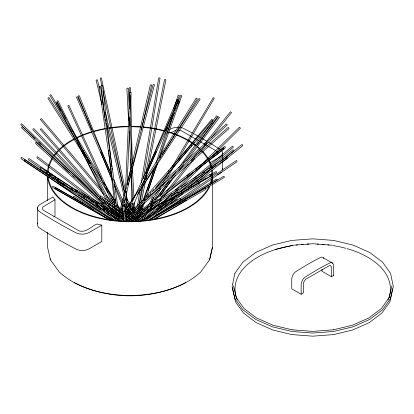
<?xml version="1.0" encoding="UTF-8"?>
<svg xmlns="http://www.w3.org/2000/svg" width="414" height="414" viewBox="0 0 414 414"><rect width="100%" height="100%" fill="white"/><g stroke="black" fill="none" stroke-linecap="round" stroke-linejoin="round"><path stroke-width="0.62" d="M124.774 205.996L124.831 204.707M124.914 202.767L125.116 198.249M125.37 192.432L129.773 92.317L130.746 92.244L131.129 92.358L127.041 185.368M125.649 217.019L125.732 215.078M125.789 213.79L126.073 207.331M126.156 205.391L126.782 191.18M52.324 187.19L52.412 186.543L52.956 186.196L80.921 202.218M135.326 218.576L135.538 217.303M136.17 213.484L136.491 211.575M137.438 205.846L140.082 189.933M141.246 182.931L158.702 77.894L159.607 77.915L160.073 78.075L143.358 178.651M137.541 213.66L138.39 208.568M139.13 204.112L141.986 186.926M137.671 213.117L138.561 208.682M139.58 203.616L143.41 184.618M143.922 182.088L144.558 178.92M145.707 173.223L164.596 79.498L165.471 79.54L165.947 79.711L148.207 167.737M139.404 211.435L140.424 206.369M141.319 201.934L145.402 181.668M146.038 178.501L147.441 171.536M47.356 232.187L47.356 246.402L50.43 259.873L59.352 272.101C78.484 289.396 104.892 295.016 130.001 295.648C155.11 295.016 181.518 289.396 200.65 272.101L209.572 259.873L212.646 246.402L212.646 183.718M209.572 259.873L212.377 247.562M389.16 297.775L391.861 285.945M119.967 215.208L120.262 213.95M120.557 212.692L123.051 201.985M123.346 200.723L150.375 84.839L151.219 84.901L151.71 85.087L124.386 202.234M121.152 216.087L121.447 214.83M121.742 213.572L122.032 212.31M122.327 211.052L123.061 207.9M123.651 205.38L123.946 204.123M118.766 214.788L125.68 188.593M126.834 184.225L132.268 163.639M132.594 162.391L133.091 160.523M141.153 129.96L153.17 84.425L153.977 84.513L154.479 84.71L128.966 181.389M120.572 213.2L121.892 208.206M128.143 184.504L128.64 182.636M138.618 216.284L139.218 214.442M140.424 210.752L142.432 204.604M144.439 198.451L154.08 168.938M156.088 162.79L167.535 127.74M170.345 119.128L170.951 117.286M173.559 109.291L178.18 95.148L178.884 95.267L179.386 95.479L174.366 110.854M140.03 215.999L141.034 212.925M142.038 209.851L144.445 202.472M146.452 196.324L156.896 164.348M158.904 158.2L173.362 113.928M138.923 212.051L141.096 205.975M143.265 199.9L154.127 169.523M166.946 133.681L174.33 113.022M177.59 103.909L180.633 95.406L181.813 95.763L160.089 156.518M137.277 220.305L137.712 219.094M140.755 210.586L142.711 205.116M147.922 190.538L157.698 163.199M126.979 217.278L127.486 216.087M127.998 214.902L129.266 211.927M129.773 210.736L131.041 207.761M132.056 205.38L132.816 203.595M145.754 173.254L177.213 99.479L177.797 99.65L178.325 99.903L165.134 130.84M127.843 218.297L140.274 189.146M142.049 184.98L156.508 151.069M125.675 216.294L178.574 100.778L179.117 101.006L179.645 101.27L144.46 178.129M126.472 217.412L127.274 215.653M127.812 214.483L130.767 208.03M132.107 205.101L132.915 203.341M141.831 220.341L145.283 212.806M146.608 209.914L152.186 197.747L152.512 197.131L153.216 197.111L153.594 197.706L149.351 206.974M143.239 220.3L148.021 209.872M151.276 202.084L158.189 190.409M159.178 188.743L161.486 184.851M162.8 182.626L168.731 172.622M172.685 165.952L213.282 97.626L214.328 98.247L178.098 159.395M154.055 199.972L160.642 188.856M162.619 185.519L164.591 182.186M166.899 178.294L174.144 166.066M121.819 216.884L123.532 214.147M125.587 210.866L126.958 208.677M127.647 207.58L196.231 98.097L196.909 98.496L197.364 98.791L137.355 194.59M125.696 213.205L127.75 209.919M128.438 208.822L129.81 206.633M123.864 206.451L124.231 205.887L124.909 205.918L125.225 206.514L126.306 221.086M121.162 216.574L121.871 215.497M122.58 214.416L123.646 212.801M125.778 209.567L128.977 204.718M129.691 203.641L136.796 192.862M141.06 186.393L144.258 181.544M145.324 179.924L146.39 178.31M159.892 157.827L160.606 156.751M162.024 154.593L198.984 98.542L199.683 98.956L200.112 99.267L138.995 191.967M389.232 297.568L381.32 308.601L368.843 317.952L352.402 325.238L333.254 329.818M147.327 211L148.466 209.432M156.068 198.974L169.373 180.675M171.272 178.061L175.836 171.789M178.496 168.125L211.564 122.642M212.325 121.597L216.506 115.842L217.588 116.593L196.298 145.873M149.925 209.655L153.346 204.951M154.867 202.86L156.006 201.292M159.809 196.06L171.21 180.38M155.105 199.957L165.652 186.093M166.433 185.063L167.996 183.009M183.231 162.987L218.385 116.774L219.115 117.219L219.461 117.545L186.647 160.679M150.318 208.433L151.1 207.404M154.613 202.782L155.788 201.245M160.477 195.082L175.319 175.567M178.832 170.946L183.521 164.788M143.109 220.486L144.724 218.473M153.615 207.398L157.253 202.87M159.276 200.355L162.914 195.827M166.547 191.294L188.375 164.12M191.206 160.601L200.5 149.024M204.138 144.496L230.412 111.785L231.188 112.277L231.514 112.624L211.306 137.784M156.74 205.722L161.595 199.688M163.209 197.675L167.251 192.639M171.696 187.102L194.735 158.417M198.373 153.889L207.264 142.82M128.547 218.965L147.198 196.655M148.026 195.662L149.268 194.176M150.51 192.686L151.343 191.698M168.332 171.365L169.16 170.371M170.408 168.886L211.849 119.304L212.899 120.132L212.071 121.126M129.598 219.798L134.571 213.847M135.399 212.858L145.345 200.956M146.587 199.47L151.146 194.016M155.291 189.053L190.104 147.405M190.937 146.411L192.179 144.926M193.421 143.435L194.249 142.447M129.09 215.922L211.844 120.847L212.62 121.359L212.879 121.706L155.592 187.526M128.428 218.732L129.277 217.754M130.125 216.781L140.31 205.08M141.158 204.102L142.432 202.643M144.129 200.692L145.402 199.227M147.099 197.276L148.372 195.817M150.07 193.866L150.924 192.888M152.621 190.937L153.894 189.477M135.911 221.076L150.981 205.111L151.648 205.044L152.057 205.587L151.803 206.198L138.064 220.75M147.653 217.345L148.579 216.439M162.868 202.41L172.089 193.354M175.313 190.186L193.757 172.079M200.671 165.289L239.395 127.264L239.742 127.377L240.399 128.262L210.436 157.687M171.251 196.164L178.625 188.919M180.928 186.657L204.904 163.116M121.933 219.539L122.886 218.664M130.508 211.683L144.32 199.036M151.943 192.055L226.251 123.998L227.115 124.655L227.208 125.044L148.61 197.028M130.99 213.169L132.894 211.425M134.322 210.115L135.751 208.806M129.189 214.695L130.162 213.841M131.129 212.987L133.07 211.275M145.2 200.583L228.14 127.445L228.544 127.59L229.066 128.516L139.818 207.217M142.985 220.61L153.423 211.927M174.801 194.15L187.231 183.811M193.695 178.439L232.471 146.189L232.885 146.349L233.31 147.26L202.482 172.892M148.792 217.541L164.7 204.314M178.123 193.152L196.521 177.854M146.882 218.949L166.019 203.579M180.623 191.853L204.79 172.441M209.324 168.798L232.989 149.79L233.418 149.961L233.791 150.887L220.196 161.807M159.266 210.736L174.372 198.606M188.473 187.283L214.654 166.252M217.169 154.36L213.251 156.885M157.915 211.901L174.532 198.591M188.629 187.294L215.818 165.512M222.867 159.866L242.004 144.538L242.449 144.714L242.832 145.676L197.519 181.979M170.33 203.76L182.916 193.68M130.446 219.886L136.046 215.523M137.065 214.726L148.264 206.001M150.81 204.014L153.863 201.639M186.952 175.852L190.005 173.471M195.605 169.109L224.621 146.494L225.061 146.675L225.387 147.607L150.049 206.317M131.217 220.998L132.744 219.808M134.271 218.618L147.503 208.304M172.529 195.775L177.109 192.282L177.777 192.158L178.243 192.691L178.046 193.343L142.923 220.134M131.305 217.521L150.318 203.114M151.343 202.337L223.275 147.834L223.731 148.021L224.01 148.962L160.813 196.847M129.986 220.207L131.528 219.037M132.558 218.261L136.154 215.534M137.179 214.757L147.969 206.581M151.053 204.247L157.729 199.186M139.839 219.353L143.922 216.258M144.947 215.482L170.977 195.755L171.619 195.636L172.069 196.148L171.877 196.774L144.315 217.66M140.232 220.755L142.783 218.825M136.102 220.698L138.204 219.229M141.35 217.019L144.502 214.814M146.075 213.707L168.643 197.892M171.267 196.05L175.044 193.705M158.552 206.607L167.996 199.988M155.338 215.668L157.47 214.219M179.862 198.984L236.378 160.539L236.891 160.787L236.984 161.786L170.873 206.762M145.604 220.346L179.712 198.591L180.344 198.42L180.846 198.911L180.721 199.579L148.776 219.953M143.808 220.403L176.359 199.714L176.959 199.543L177.446 200.019M150.893 205.411L226.479 157.444L227.012 157.734L227.25 158.376L226.95 158.733L150.277 207.388M139.942 213.945L147.011 209.458M301.164 294.261L303.436 292.838L303.586 282.431L305.506 279.393L329.327 265.638L330.346 265.607L331.247 266.466L331.397 276.697L333.663 275.501L333.663 265.928A6.583 3.798 -60 0 0 330.294 262.714A274.549 158.51 -60 0 0 304.538 277.582A6.583 3.798 -60 0 0 301.164 284.692L301.164 294.261L291.756 288.832L291.756 279.264A6.583 3.798 -60 0 1 295.13 272.148A274.549 158.51 -60 0 1 320.886 257.28A6.583 3.798 -60 0 1 323.831 258.502M154.474 216.341L216.522 179.003L217.05 179.319L217.21 179.95L216.843 180.271L177.513 203.936M178.946 203.129L180.049 202.467M181.156 201.799L182.812 200.806M183.914 200.143L223.674 176.25L224.228 176.576L224.393 177.239L224.01 177.57L205.235 188.851M155.535 218.716L186.46 200.133M131.833 221.345L133.494 220.362M134.602 219.705L140.693 216.092M146.784 212.48L148.999 211.166M152.321 209.194L153.428 208.537M209.914 175.044L212.128 173.73M135.435 220.646L138.204 219.006M168.658 200.945L189.151 188.8M199.118 182.884L212.408 175.003M165.657 202.446L198.472 183.164L199.051 182.941L199.579 183.397L199.527 184.07L156.145 209.562M134.157 218.82L143.611 213.282M146.949 211.326L164.192 201.225M178.098 193.074L209.805 174.501L210.452 175.484M134.948 219.777L137.733 218.147M138.845 217.495L140.512 216.517M147.187 212.605L148.3 211.952M149.966 210.974L151.079 210.328M152.192 209.675L153.863 208.697M169.435 199.569L206.146 178.061M139.772 215.72L143.663 213.464M147.56 211.207L154.8 207.016M155.912 206.374L157.025 205.727M158.697 204.759L159.809 204.118M160.922 203.471L162.034 202.829M209.908 175.112L216.03 171.567L216.584 171.939L216.677 172.607L216.217 172.907L186.714 189.985M169.761 129.561L170.863 128.925A9.884 5.708 0 0 1 182.646 127.967A412.406 238.102 0 0 1 192.241 132.972M101.808 225.159L89.139 232.477A9.884 5.708 0 0 1 77.356 233.434A412.406 238.102 0 0 1 38.668 211.093A9.884 5.708 0 0 1 40.318 204.293L52.992 196.976L54.984 199.76L42.833 207.041L42.388 208.853L43.201 210.157L78.981 230.815C85.833 233.185 91.235 226.344 96.99 224.01L101.808 225.159L101.808 241.476L89.139 248.793A9.884 5.708 0 0 1 77.356 249.751A412.406 238.102 0 0 1 38.668 227.41A9.884 5.708 0 0 1 37.871 222.955M171.251 132.635L175.619 130.374M53.887 216.708L54.984 216.077L54.984 199.76M209.763 162.831L219.679 157.108A9.884 5.708 0 0 0 221.335 150.303M217.479 174.698L219.679 173.425M149.226 219.746L198.855 191.325L199.357 191.071L199.879 191.47M150.049 219.886L204.428 188.743L204.946 188.479L205.494 188.893L205.515 189.565L153.941 219.104M185.824 282.555C151.503 300.228 108.494 300.228 74.173 282.555M44.764 170.325L45.276 170.097L77.221 190.787M275.186 249.538L293.288 245.207L312.71 243.732L332.137 245.207M333.317 329.813L312.71 331.376L292.108 329.813M177.156 130.1L178.765 130.12M179.329 130.234L181.016 130.586L195.553 138.98M292.165 329.818L273.023 325.238L256.582 317.952L244.105 308.601L236.187 297.568M82.039 202.86L83.157 203.502M52.785 187.495L109.275 219.86M91.463 208.201L56.2 187.909L55.678 187.62L55.114 188.008L55.078 188.691L109.368 219.937M92.581 208.847L93.699 209.489M108.81 218.188L109.933 218.835M196.671 139.627L204.5 144.144M205.618 144.791L215.684 150.598M323.318 257.808L332.727 263.237M124.133 217.541L76.797 190.119L76.254 189.84L75.695 190.238L75.679 190.921L97.399 203.507M125.804 218.509L130.814 221.412M97.513 203.383L77.506 191.78L76.988 191.511L76.45 191.899L76.435 192.557L99.22 205.768M100.291 204.992L124.19 218.851M126.41 220.139L127.522 220.781M100.183 205.116L124.128 218.99M125.799 219.958L127.471 220.926M103.112 208.025L124.226 220.269M76.673 192.608L58.814 182.155L58.27 182.46L58.12 183.097L58.503 183.438L103.712 209.903M83.369 196.531L84.487 197.183M90.63 200.78L93.978 202.736M95.65 203.719L98.439 205.354M103.464 208.294L124.117 220.383M106.501 211.533L122.689 221.009M333.317 275.289L333.663 275.501M331.397 276.697L321.988 271.263L321.988 269.416M112.546 220.031L74.318 196.407L73.744 196.184L73.226 196.609L73.278 197.261L109.87 219.875M111.33 212.879L114.575 214.985M116.199 216.036L117.286 216.739M76.078 190.466L40.888 167.634L40.36 167.867L40.065 168.498L40.303 168.896L76.574 192.432M45.799 172.017L47.424 173.068M49.592 174.47L51.212 175.526M56.63 179.029L58.25 180.085M63.668 183.588L65.293 184.639M70.706 188.147L72.331 189.198M95.52 204.728L97.145 205.779M98.227 206.482L104.721 210.695M107.971 212.806L120.422 220.885M64.263 185.689L24.99 159.768L24.467 159.99L24.374 161.02L114.223 220.326M78.256 194.922L109.462 215.518M114.3 218.716L115.915 219.782M54.85 179.785L21.637 157.361L21.119 157.574L20.979 158.603L112.054 220.088M55.921 180.509L58.063 181.958M56.035 177.311L29.068 158.557L28.587 158.743L28.395 159.726L40.556 168.182M57.618 178.413L59.735 179.888M96.219 205.266L104.68 211.15M110.497 215.192L115.785 218.871M49.545 174.439L51.134 175.541M53.246 177.011L73.34 190.989M81.273 196.505L100.835 210.11M123.47 214.918L99.769 198.228L99.153 198.047L98.656 198.508L98.78 199.155L123.532 216.584M125.577 216.398L132.428 221.221M126.166 218.442L130.384 221.407M123.398 211.823L101.254 196.148L100.612 195.962L100.1 196.443L100.224 197.116L123.424 213.536M125.509 213.313L133.945 219.285M135 220.031L136.051 220.776M125.535 215.026L134.498 221.371M100.053 203.942L37.643 156.746L37.198 156.901L36.867 157.863L89.993 198.037M111.402 212.522L115.014 215.254M115.785 217.536L119.915 220.657M103.262 203.352L36.36 142.4L35.542 142.985L35.423 143.384L105.197 206.948M117.121 215.979L119.511 218.152M116.5 220.31L98.227 203.372L97.58 203.238L97.119 203.74L97.306 204.371L114.642 220.445M97.3 196.924L22.532 126.793L21.694 127.383L21.544 127.797L69.505 172.788M72.797 175.872L74.209 177.197M92.943 192.888L21.714 123.739L21.383 123.817L20.7 124.723L35.04 138.638M38.74 142.23L41.053 144.476M101.182 202.85L103.495 205.096M101.979 200.2L33.819 128.583L33.011 129.111L32.768 129.51L108.059 208.615M103.759 202.073L112.67 211.435M116.681 215.647L118.461 217.521M117.861 218.913L119.641 220.786M100.385 196.298L41.312 128.635L40.567 129.096L40.277 129.468L101.047 199.077M102.082 198.244L106.331 203.114M108.458 205.546L114.409 212.361M118.233 216.739L119.506 218.204M101.394 189.602L41.359 118.616L40.629 119.066L40.318 119.429L103.691 194.357M106.398 195.517L112.655 202.912M118.906 210.307L119.739 211.29M121.411 213.262L123.077 215.233M109.943 201.753L111.609 203.724M113.695 206.188L114.947 207.668M121.198 215.063L122.451 216.543M138.783 217.717L126.813 198.948L126.115 198.86L125.68 199.419L125.939 200.06L137.909 218.83M139.471 218.789L140.838 220.936M138.597 219.901L139.28 220.972M76.342 140.579L48.966 97.523L48.34 97.89L47.864 98.206L84.254 155.431M77.035 141.671L77.728 142.758M82.583 150.391L104.416 184.727M106.496 187.997L114.466 200.531M117.24 204.894L120.355 209.794M122.089 212.522L123.475 214.7M91.53 166.878L108.163 193.038M111.63 198.487L114.75 203.393M119.253 210.478L119.946 211.57M136.201 221.066L123.667 200.987L122.999 200.904L122.58 201.437L122.829 202.058L134.348 220.507M216.801 151.245L217.609 152.543M60.573 110.688L50.896 94.646L49.799 95.298L71.824 131.812M72.59 130.607L101.621 178.739M103.955 182.61L114.631 200.314M117.302 204.744L119.972 209.168M82.5 149.516L91.178 163.903M113.866 201.525L114.869 203.181M119.206 210.374L119.874 211.482M110.874 203.269L57.184 102.33L56.64 102.61L56.102 102.931L108.582 201.587M111.785 204.982L113.301 207.833M114.212 209.541L116.339 213.536M109.493 203.295L110.704 205.577M112.22 208.428L114.041 211.849M117.679 218.69L118.59 220.403M86.583 157.946L57.976 100.757L56.878 101.306L65.826 119.206M87.157 159.1L89.465 163.721M109.674 204.138L110.253 205.292M111.987 208.759L113.431 211.647M116.893 218.576L117.757 220.31M77.377 142.307L105.953 199.47M106.822 201.204L108.841 205.246M109.71 206.979L110.574 208.713M114.616 216.796L116.35 220.258M115.542 206.721L68.884 105.363L68.274 105.58L67.767 105.839L113.343 204.852M116.355 208.48L117.431 210.824M118.507 213.169L119.32 214.923M114.155 206.612L115.501 209.541M116.313 211.295L117.659 214.229M118.74 216.569L119.279 217.743M111.33 174.118L77.62 96.705L76.978 96.912L76.476 97.161L111.987 178.703M113.643 179.433L122.394 199.527M125.737 207.207L126.513 208.982M127.284 210.752L128.568 213.707M129.085 214.887L129.598 216.072M114.559 184.613L122.28 202.342M123.563 205.297L124.081 206.477M126.394 211.797L127.165 213.567M128.971 217.707L129.484 218.887M109.772 171.137L79.265 95.639L78.582 95.825L78.091 96.064L91.892 130.219M110.253 172.338L110.983 174.134M126.234 211.885L126.958 213.686M128.656 217.878L129.142 219.078M100.607 151.788L112.468 181.151M114.409 185.943L121.913 204.521M126.756 216.506L127.238 217.702M99.391 87.996L97.419 79.85L96.529 79.949L96.069 80.13L101.984 104.566M102.118 99.272L103.029 103.034M103.334 104.287L103.635 105.539M105.306 112.427L124.562 191.992M126.839 201.385L128.05 206.4M128.506 208.278L128.811 209.531M106.533 123.356L123.972 195.403M126.094 204.174L126.7 206.679M127.46 209.81L128.371 213.567M233.563 285.945L236.259 297.775M50.172 258.75L50.43 259.873M125.411 190.461L101.373 77.868L100.24 78.168L101.849 85.755M126.482 195.517L127.548 200.573M128.216 203.735L128.619 205.634M102.915 90.811L124.179 191.335M118.062 208.32L100.442 86.407L99.458 86.433L99.044 86.583L116.479 207.212M118.244 209.593L118.523 211.507M118.709 212.786L119.077 215.342M116.665 208.49L117.033 211.042M117.219 212.32L117.405 213.598M118.14 218.701L118.42 220.615M111.832 166.894L102.512 85.279L102.206 85.206L101.104 85.419L104.778 117.55M111.982 168.182L112.127 169.466M115.506 199.025L115.651 200.314M115.796 201.597L116.018 203.528M116.163 204.811L116.386 206.741M117.778 218.949L117.928 220.232M104.923 118.834L105.146 120.764M108.52 150.323L108.665 151.612M108.815 152.895L114.833 205.592M115.128 208.164L115.273 209.448M115.418 210.731L115.641 212.661M125.349 221.537L123.936 205.732L123.61 205.111L122.901 205.08L122.518 205.665L123.874 220.833M124.148 210.25L124.241 211.518M129.308 108.882L128.221 88.223L127.212 88.172L126.86 88.285L128.563 120.572M129.784 117.923L132.201 163.768M132.371 166.992L133.97 197.343M134.239 202.508L134.545 208.32M135.021 217.36L135.088 218.649M129.142 131.548L131.047 167.706M131.248 171.582L132.713 199.346M132.915 203.217L132.982 204.511M133.049 205.799L133.22 209.029M133.525 214.84L133.598 216.134M130.669 92.291L130.57 87.768L129.541 87.696L129.209 87.804L129.515 101.373M130.731 94.878L132.252 162.738M132.356 167.261L132.485 173.078M133.241 206.684L133.287 208.62M129.861 116.883L130.063 125.934M130.808 158.893L131.026 168.586M131.098 171.815L131.75 200.899M131.942 209.303L131.968 210.591M392.581 288.884L389.859 301.997L381.879 313.119L369.184 322.666L352.645 329.994L333.384 334.605L312.71 336.173L292.041 334.605L272.779 329.994L256.235 322.666L243.546 313.119L235.566 301.997L232.844 290.064L232.844 287.709M222.478 153.868L222.478 158.888M222.478 161.398L222.478 170.185A9.884 5.708 0 0 0 222.411 168.348M212.646 181.782L212.646 174.672A82.645 47.713 0 0 1 212.47 177.135M47.356 175.966L47.356 200.521M37.519 207.533L37.519 223.85M212.299 178.382A82.645 47.713 0 0 1 211.254 182.734M209.826 186.372A82.645 47.713 0 0 1 121.349 221.474A82.645 47.713 0 0 1 47.47 176.509M47.419 172.167A82.645 47.713 0 0 1 52.914 156.828M53.649 155.767A82.645 47.713 0 0 1 58.431 150.168M58.845 149.759A82.645 47.713 0 0 1 74.241 138.809M76.481 137.665A82.645 47.713 0 0 1 81.191 135.523M82.407 135.016A82.645 47.713 0 0 1 92.218 131.59M93.429 131.238A82.645 47.713 0 0 1 105.384 128.48M106.672 128.252A82.645 47.713 0 0 1 107.966 128.04M108.613 127.936A82.645 47.713 0 0 1 128.738 126.317M131.259 126.317A82.645 47.713 0 0 1 140.786 126.72M143.322 126.938A82.645 47.713 0 0 1 150.779 127.843M151.389 127.936A82.645 47.713 0 0 1 164.12 130.57M168.974 131.952A82.645 47.713 0 0 1 188.437 140.289M189.017 140.625A82.645 47.713 0 0 1 196.07 145.366M197.55 146.535A82.645 47.713 0 0 1 199.864 148.533M202.989 151.648A82.645 47.713 0 0 1 208.107 158.433M209.018 160.052A82.645 47.713 0 0 1 211.052 164.705M211.445 165.936A82.645 47.713 0 0 1 211.787 167.173M212.392 170.294A82.645 47.713 0 0 1 212.646 174.025M211.875 175.251A81.905 47.289 0 0 1 211.564 178.341M211.337 179.578A81.905 47.289 0 0 1 210.328 183.262M209.117 186.264A81.905 47.289 0 0 1 121.959 221.086A81.905 47.289 0 0 1 48.267 177.104M48.159 175.867A81.905 47.289 0 0 1 48.096 174.025M48.159 172.183A81.905 47.289 0 0 1 48.945 167.235M49.282 166.009A81.905 47.289 0 0 1 52.278 159.105M54.332 155.928A81.905 47.289 0 0 1 59.067 150.38M59.481 149.977A81.905 47.289 0 0 1 74.199 139.409M76.399 138.271A81.905 47.289 0 0 1 91.965 132.149M93.755 131.621A81.905 47.289 0 0 1 104.97 129.002M108.804 128.35A81.905 47.289 0 0 1 128.713 126.746M131.29 126.746A81.905 47.289 0 0 1 140.367 127.119M142.954 127.336A81.905 47.289 0 0 1 164.43 131.119M168.627 132.33A81.905 47.289 0 0 1 175.329 134.643M176.555 135.119A81.905 47.289 0 0 1 187.915 140.589M188.489 140.926A81.905 47.289 0 0 1 192.375 143.379M193.436 144.113A81.905 47.289 0 0 1 195.48 145.619M196.945 146.779A81.905 47.289 0 0 1 199.672 149.164M200.93 150.38A81.905 47.289 0 0 1 207.719 159.105M208.314 160.177A81.905 47.289 0 0 1 211.202 167.851M211.73 170.946A81.905 47.289 0 0 1 211.906 174.025M221.537 171.934A9.884 5.708 0 0 1 220.217 173.088M193.348 133.572A412.406 238.102 0 0 1 198.301 136.299M199.388 136.915A412.406 238.102 0 0 1 202.094 138.457M202.632 138.768A412.406 238.102 0 0 1 206.902 141.267M208.49 142.214A412.406 238.102 0 0 1 220.807 149.956M237.398 299.902A77.697 44.857 0 0 1 292.605 245.559M296.289 245.041A77.697 44.857 0 0 1 297.531 244.891M301.304 244.514A77.697 44.857 0 0 1 303.203 244.369M307.017 244.151A77.697 44.857 0 0 1 308.922 244.084M317.134 244.105A77.697 44.857 0 0 1 318.407 244.151M322.216 244.369A77.697 44.857 0 0 1 324.121 244.514M327.888 244.891A77.697 44.857 0 0 1 329.135 245.041M332.82 245.559A77.697 44.857 0 0 1 345.561 248.234M346.792 248.576A77.697 44.857 0 0 1 388.027 299.902M234.867 273.318L232.125 286.535L234.867 298.577L242.92 309.796L255.728 319.432L272.417 326.827L291.854 331.474L312.71 333.063L333.57 331.474L353.007 326.827L369.697 319.432L382.505 309.796L390.552 298.577L393.3 286.535L390.552 273.318L382.505 262.093L369.697 252.457L353.007 245.062L333.57 240.415L312.71 238.831L291.854 240.415L272.417 245.062L255.728 252.457L242.92 262.093L234.867 273.318"/></g></svg>
